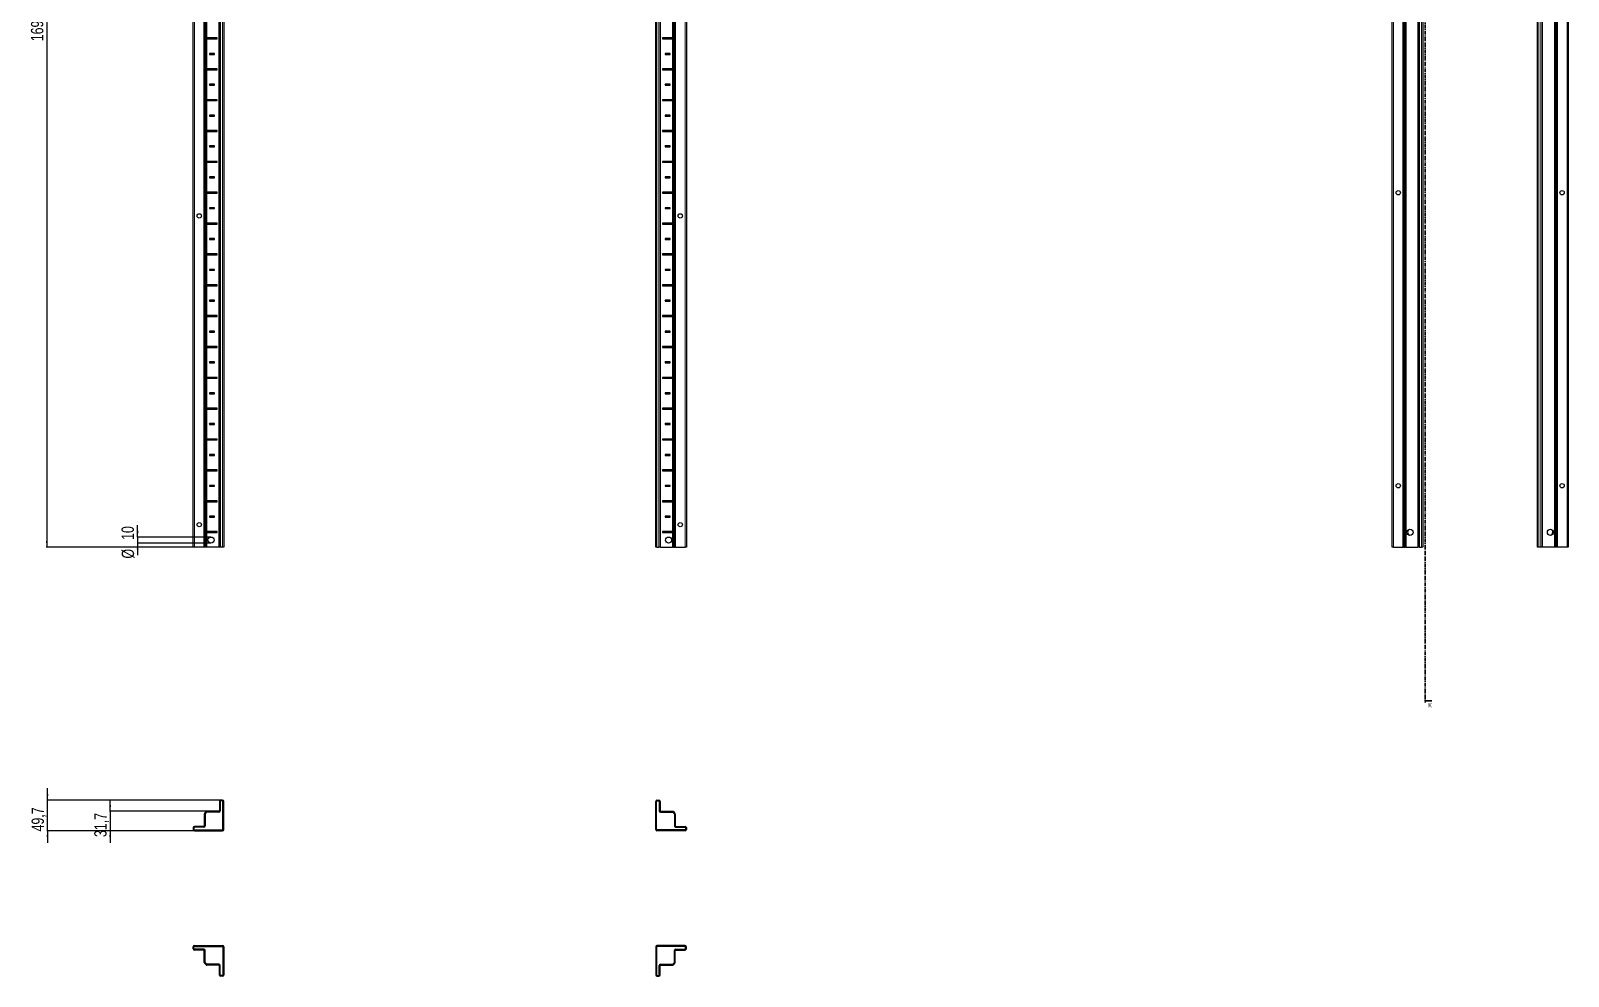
# Model space of a CAD drawing. Header units: millimetres. Extents: x -199 to 4866, y -1547 to 1507.
# Drawn here: x -199 to 2293, y -1547 to -15 of the extents above; entities that cross this region are included whole.
import ezdxf

# ---------------------------------------------------------------- set-up
doc = ezdxf.new("R2010")
doc.units = ezdxf.units.MM
doc.linetypes.add('CENTER', pattern=[10.16, 6.35, -1.27, 1.27, -1.27])
doc.layers.add('FORMAT', color=7, linetype='Continuous')
doc.styles.add('SLDTEXTSTYLE0', font='TXT', dxfattribs={"width": 0.75})
doc.dimstyles.new('SLDDIMSTYLE0', dxfattribs={"dimtxt": 20, "dimasz": 10, "dimexe": 0, "dimexo": 0.0625, "dimgap": 5, "dimtad": 2, "dimdec": 1, "dimrnd": 1e-09, "dimzin": 12, "dimdsep": 46, "dimtxsty": 'SLDTEXTSTYLE0', "dimsah": 1, "dimcen": 0.09, "dimadec": 0, "dimazin": 3, "dimtfac": 1, "dimtofl": 0, "dimtmove": 0, "dimatfit": 3, "dimfxl": 0, "dimfrac": 2, "dimtolj": 1, "dimtzin": 12, "dimarcsym": 0})
doc.dimstyles.new('SLDDIMSTYLE1', dxfattribs={"dimtxt": 20, "dimasz": 10, "dimexe": 0, "dimexo": 0.0625, "dimgap": 5, "dimtad": 2, "dimdec": 1, "dimrnd": 1e-09, "dimzin": 12, "dimdsep": 46, "dimtxsty": 'SLDTEXTSTYLE0', "dimsah": 1, "dimcen": 0.09, "dimadec": 0, "dimazin": 3, "dimtfac": 1, "dimtmove": 0, "dimatfit": 0, "dimfxl": 0, "dimfrac": 2, "dimtolj": 1, "dimtzin": 12, "dimarcsym": 0})

# ---------------------------------------------------------------- blocks, each defined once
blk = doc.blocks.new('_D')
at = {"layer": 'FORMAT'}
for p, q in [((86.4, 847.2), (-174.2, 847.2)), ((-173.2, 847.2), (-173.2, -851.8)), ((86.4, -851.8), (-174.2, -851.8))]:
    blk.add_line(p, q, dxfattribs=at)
for points in [[(-173.2, 847.2), (-174.7, 837.2), (-171.6, 837.2)], [(-173.2, -851.8), (-171.6, -841.8), (-174.7, -841.8)]]:
    blk.add_solid(points, dxfattribs=at)
at = {"layer": 'FORMAT', "insert": (-198.9, -31.8), "char_height": 20, "attachment_point": 1, "rotation": 90, "style": 'SLDTEXTSTYLE0'}
blk.add_mtext('1699', dxfattribs=at)
blk = doc.blocks.new('_D_3')
at = {"layer": 'FORMAT'}
for p, q in [((-26, -835.3), (-26, -816.1)), ((92.8, -835.3), (-27, -835.3)), ((92.8, -845.3), (-27, -845.3)), ((-26, -835.3), (-26, -845.3)), ((-26, -845.3), (-26, -864.5))]:
    blk.add_line(p, q, dxfattribs=at)
for points in [[(-26, -835.3), (-24.5, -825.3), (-27.6, -825.3)], [(-26, -845.3), (-27.6, -855.3), (-24.5, -855.3)]]:
    blk.add_solid(points, dxfattribs=at)
at = {"layer": 'FORMAT', "char_height": 20, "attachment_point": 1, "rotation": 90, "style": 'SLDTEXTSTYLE0'}
for s, insert in [('10', (-52.1, -840)), ('%%c', (-51.8, -870.2))]:
    blk.add_mtext(s, dxfattribs=dict(at, insert=insert))
blk = doc.blocks.new('_D_5')
at = {"layer": 'FORMAT'}
for p, q in [((-172.2, -1261.8), (-172.2, -1242.5)), ((108.5, -1261.8), (-173.2, -1261.8)), ((-172.2, -1311.5), (-172.2, -1261.8)), ((66, -1311.5), (-173.2, -1311.5)), ((-172.2, -1311.5), (-172.2, -1330.7))]:
    blk.add_line(p, q, dxfattribs=at)
for points in [[(-172.2, -1261.8), (-170.6, -1251.8), (-173.7, -1251.8)], [(-172.2, -1311.5), (-173.7, -1321.5), (-170.6, -1321.5)]]:
    blk.add_solid(points, dxfattribs=at)
at = {"layer": 'FORMAT', "insert": (-197.9, -1312.5), "char_height": 20, "attachment_point": 1, "rotation": 90, "style": 'SLDTEXTSTYLE0'}
blk.add_mtext('49,7', dxfattribs=at)
blk = doc.blocks.new('_D_6')
at = {"layer": 'FORMAT'}
for p, q in [((-70.5, -1279.8), (-70.5, -1260.5)), ((86.4, -1279.8), (-71.5, -1279.8)), ((-70.5, -1279.8), (-70.5, -1311.5)), ((66, -1311.5), (-71.5, -1311.5)), ((-70.5, -1311.5), (-70.5, -1330.7))]:
    blk.add_line(p, q, dxfattribs=at)
for points in [[(-70.5, -1279.8), (-69, -1269.8), (-72.1, -1269.8)], [(-70.5, -1311.5), (-72.1, -1321.5), (-69, -1321.5)]]:
    blk.add_solid(points, dxfattribs=at)
at = {"layer": 'FORMAT', "insert": (-96.3, -1321.5), "char_height": 20, "attachment_point": 1, "rotation": 90, "style": 'SLDTEXTSTYLE0'}
blk.add_mtext('31,7', dxfattribs=at)

msp = doc.modelspace()

# ---------------------------------------------------------------- linework, layer by layer
at = {"color": 7, "linetype": 'CENTER', "lineweight": 35}
msp.add_line((2060.78, 1499.09), (2060.78, -1103.67), dxfattribs=at)
at = {"color": 7, "linetype": 'Continuous', "lineweight": 25}
for p, q in [((63.98, -851.79), (63.98, 847.21)), ((81.98, -851.79), (81.98, 847.21)), ((83.77, -851.79), (83.77, 847.21)), ((83.8, -851.79), (83.8, 847.21)), ((106.48, -851.79), (106.48, 847.21)), ((113.68, 847.21), (113.68, -851.79)), ((813.68, -851.79), (813.68, 847.21)), ((820.88, 847.21), (820.88, -851.79)), ((843.55, 847.21), (843.55, -851.79)), ((843.58, 847.21), (843.58, -851.79)), ((845.38, 847.21), (845.38, -851.79)), ((863.38, 847.21), (863.38, -851.79)), ((2007.35, -851.79), (2007.35, 847.21)), ((2027.14, 847.21), (2027.14, -851.79)), ((2027.18, 847.21), (2027.18, -851.79)), ((2049.85, -851.79), (2049.85, 847.21)), ((2057.05, 847.21), (2057.05, -851.79)), ((2243.05, -851.79), (2243.05, 847.21)), ((2250.25, 847.21), (2250.25, -851.79)), ((2272.92, -851.79), (2272.92, 847.21)), ((2272.96, -851.79), (2272.96, 847.21)), ((2292.75, 847.21), (2292.75, -851.79)), ((2025.35, -26.54), (2025.35, 21.96)), ((2274.75, 21.96), (2274.75, -26.54)), ((85.93, -26.65), (85.93, -27.94)), ((86.58, -27.29), (85.93, -26.65)), ((86.58, -27.29), (85.93, -27.94)), ((102.83, -26.54), (86.42, -26.54)), ((86.42, -28.04), (102.83, -28.04)), ((102.08, -27.29), (86.58, -27.29)), ((102.08, -27.29), (102.83, -26.54)), ((102.08, -27.29), (102.83, -28.04)), ((102.83, -28.04), (102.83, -26.54)), ((840.93, -26.54), (824.53, -26.54)), ((824.53, -26.54), (824.53, -28.04)), ((825.28, -27.29), (824.53, -26.54)), ((825.28, -27.29), (824.53, -28.04)), ((824.53, -28.04), (840.93, -28.04)), ((825.28, -27.29), (840.78, -27.29)), ((840.78, -27.29), (841.42, -26.65)), ((840.78, -27.29), (841.42, -27.94)), ((841.42, -27.94), (841.42, -26.65)), ((2025.41, -26.65), (2025.35, -26.54)), ((2025.35, -26.54), (2025.35, -28.04)), ((2025.35, -28.04), (2025.41, -27.94)), ((2025.35, -76.54), (2025.35, -28.04)), ((2025.41, -27.94), (2025.41, -26.65)), ((2274.75, -26.54), (2274.69, -26.65)), ((2274.69, -26.65), (2274.69, -27.94)), ((2274.69, -27.94), (2274.75, -28.04)), ((2274.75, -28.04), (2274.75, -26.54)), ((2274.75, -28.04), (2274.75, -76.54)), ((98.33, -51.54), (90.33, -51.54)), ((90.33, -51.54), (90.33, -53.04)), ((91.08, -52.29), (90.33, -51.54)), ((91.08, -52.29), (90.33, -53.04)), ((90.33, -53.04), (98.33, -53.04)), ((97.58, -52.29), (91.08, -52.29)), ((97.58, -52.29), (98.33, -51.54)), ((97.58, -52.29), (98.33, -53.04)), ((98.33, -53.04), (98.33, -51.54)), ((837.03, -51.54), (829.03, -51.54)), ((829.03, -51.54), (829.03, -53.04)), ((829.78, -52.29), (829.03, -51.54)), ((829.78, -52.29), (829.03, -53.04)), ((829.03, -53.04), (837.03, -53.04)), ((829.78, -52.29), (836.28, -52.29)), ((836.28, -52.29), (837.03, -51.54)), ((836.28, -52.29), (837.03, -53.04)), ((837.03, -53.04), (837.03, -51.54)), ((85.93, -76.65), (85.93, -77.94)), ((86.58, -77.29), (85.93, -76.65)), ((86.58, -77.29), (85.93, -77.94)), ((102.83, -76.54), (86.42, -76.54)), ((86.42, -78.04), (102.83, -78.04)), ((102.08, -77.29), (86.58, -77.29)), ((102.08, -77.29), (102.83, -76.54)), ((102.08, -77.29), (102.83, -78.04)), ((102.83, -78.04), (102.83, -76.54)), ((840.93, -76.54), (824.53, -76.54)), ((824.53, -76.54), (824.53, -78.04)), ((825.28, -77.29), (824.53, -76.54)), ((825.28, -77.29), (824.53, -78.04)), ((824.53, -78.04), (840.93, -78.04)), ((825.28, -77.29), (840.78, -77.29)), ((840.78, -77.29), (841.42, -76.65)), ((840.78, -77.29), (841.42, -77.94)), ((841.42, -77.94), (841.42, -76.65)), ((2025.41, -76.65), (2025.35, -76.54)), ((2025.35, -76.54), (2025.35, -78.04)), ((2025.35, -78.04), (2025.41, -77.94)), ((2025.35, -126.54), (2025.35, -78.04)), ((2025.41, -77.94), (2025.41, -76.65)), ((2274.75, -76.54), (2274.69, -76.65)), ((2274.69, -76.65), (2274.69, -77.94)), ((2274.69, -77.94), (2274.75, -78.04)), ((2274.75, -78.04), (2274.75, -76.54)), ((2274.75, -78.04), (2274.75, -126.54)), ((98.33, -101.54), (90.33, -101.54)), ((90.33, -101.54), (90.33, -103.04)), ((91.08, -102.29), (90.33, -101.54)), ((91.08, -102.29), (90.33, -103.04)), ((90.33, -103.04), (98.33, -103.04)), ((97.58, -102.29), (91.08, -102.29)), ((97.58, -102.29), (98.33, -101.54)), ((97.58, -102.29), (98.33, -103.04)), ((98.33, -103.04), (98.33, -101.54)), ((837.03, -101.54), (829.03, -101.54)), ((829.03, -101.54), (829.03, -103.04)), ((829.78, -102.29), (829.03, -101.54)), ((829.78, -102.29), (829.03, -103.04)), ((829.03, -103.04), (837.03, -103.04)), ((829.78, -102.29), (836.28, -102.29)), ((836.28, -102.29), (837.03, -101.54)), ((836.28, -102.29), (837.03, -103.04)), ((837.03, -103.04), (837.03, -101.54)), ((85.93, -126.65), (85.93, -127.94)), ((86.58, -127.29), (85.93, -126.65)), ((86.58, -127.29), (85.93, -127.94)), ((102.83, -126.54), (86.42, -126.54)), ((86.42, -128.04), (102.83, -128.04)), ((102.08, -127.29), (86.58, -127.29)), ((102.08, -127.29), (102.83, -126.54)), ((102.08, -127.29), (102.83, -128.04)), ((102.83, -128.04), (102.83, -126.54)), ((840.93, -126.54), (824.53, -126.54)), ((824.53, -126.54), (824.53, -128.04)), ((825.28, -127.29), (824.53, -126.54)), ((825.28, -127.29), (824.53, -128.04)), ((824.53, -128.04), (840.93, -128.04)), ((825.28, -127.29), (840.78, -127.29)), ((840.78, -127.29), (841.42, -126.65)), ((840.78, -127.29), (841.42, -127.94)), ((841.42, -127.94), (841.42, -126.65)), ((2025.41, -126.65), (2025.35, -126.54)), ((2025.35, -126.54), (2025.35, -128.04)), ((2025.35, -128.04), (2025.41, -127.94)), ((2025.35, -176.54), (2025.35, -128.04)), ((2025.41, -127.94), (2025.41, -126.65)), ((2274.75, -126.54), (2274.69, -126.65)), ((2274.69, -126.65), (2274.69, -127.94)), ((2274.69, -127.94), (2274.75, -128.04)), ((2274.75, -128.04), (2274.75, -126.54)), ((2274.75, -128.04), (2274.75, -176.54)), ((98.33, -151.54), (90.33, -151.54)), ((90.33, -151.54), (90.33, -153.04)), ((91.08, -152.29), (90.33, -151.54)), ((91.08, -152.29), (90.33, -153.04)), ((90.33, -153.04), (98.33, -153.04)), ((97.58, -152.29), (91.08, -152.29)), ((97.58, -152.29), (98.33, -151.54)), ((97.58, -152.29), (98.33, -153.04)), ((98.33, -153.04), (98.33, -151.54)), ((837.03, -151.54), (829.03, -151.54)), ((829.03, -151.54), (829.03, -153.04)), ((829.78, -152.29), (829.03, -151.54)), ((829.78, -152.29), (829.03, -153.04)), ((829.03, -153.04), (837.03, -153.04)), ((829.78, -152.29), (836.28, -152.29)), ((836.28, -152.29), (837.03, -151.54)), ((836.28, -152.29), (837.03, -153.04)), ((837.03, -153.04), (837.03, -151.54)), ((85.93, -176.65), (85.93, -177.94)), ((86.58, -177.29), (85.93, -176.65)), ((86.58, -177.29), (85.93, -177.94)), ((102.83, -176.54), (86.42, -176.54)), ((86.42, -178.04), (102.83, -178.04)), ((102.08, -177.29), (86.58, -177.29)), ((102.08, -177.29), (102.83, -176.54)), ((102.08, -177.29), (102.83, -178.04)), ((102.83, -178.04), (102.83, -176.54)), ((840.93, -176.54), (824.53, -176.54)), ((824.53, -176.54), (824.53, -178.04)), ((825.28, -177.29), (824.53, -176.54)), ((825.28, -177.29), (824.53, -178.04)), ((824.53, -178.04), (840.93, -178.04)), ((825.28, -177.29), (840.78, -177.29)), ((840.78, -177.29), (841.42, -176.65)), ((840.78, -177.29), (841.42, -177.94)), ((841.42, -177.94), (841.42, -176.65)), ((2025.41, -176.65), (2025.35, -176.54)), ((2025.35, -176.54), (2025.35, -178.04)), ((2025.35, -178.04), (2025.41, -177.94)), ((2025.35, -226.54), (2025.35, -178.04)), ((2025.41, -177.94), (2025.41, -176.65)), ((2274.75, -176.54), (2274.69, -176.65)), ((2274.69, -176.65), (2274.69, -177.94)), ((2274.69, -177.94), (2274.75, -178.04)), ((2274.75, -178.04), (2274.75, -176.54)), ((2274.75, -178.04), (2274.75, -226.54)), ((98.33, -201.54), (90.33, -201.54)), ((90.33, -201.54), (90.33, -203.04)), ((91.08, -202.29), (90.33, -201.54)), ((91.08, -202.29), (90.33, -203.04)), ((90.33, -203.04), (98.33, -203.04)), ((97.58, -202.29), (91.08, -202.29)), ((97.58, -202.29), (98.33, -201.54)), ((97.58, -202.29), (98.33, -203.04)), ((98.33, -203.04), (98.33, -201.54)), ((837.03, -201.54), (829.03, -201.54)), ((829.03, -201.54), (829.03, -203.04)), ((829.78, -202.29), (829.03, -201.54)), ((829.78, -202.29), (829.03, -203.04)), ((829.03, -203.04), (837.03, -203.04)), ((829.78, -202.29), (836.28, -202.29)), ((836.28, -202.29), (837.03, -201.54)), ((836.28, -202.29), (837.03, -203.04)), ((837.03, -203.04), (837.03, -201.54)), ((85.93, -226.65), (85.93, -227.94)), ((86.58, -227.29), (85.93, -226.65)), ((86.58, -227.29), (85.93, -227.94)), ((102.83, -226.54), (86.42, -226.54)), ((86.42, -228.04), (102.83, -228.04)), ((102.08, -227.29), (86.58, -227.29)), ((102.08, -227.29), (102.83, -226.54)), ((102.08, -227.29), (102.83, -228.04)), ((102.83, -228.04), (102.83, -226.54)), ((840.93, -226.54), (824.53, -226.54)), ((824.53, -226.54), (824.53, -228.04)), ((825.28, -227.29), (824.53, -226.54)), ((825.28, -227.29), (824.53, -228.04)), ((824.53, -228.04), (840.93, -228.04)), ((825.28, -227.29), (840.78, -227.29)), ((840.78, -227.29), (841.42, -226.65)), ((840.78, -227.29), (841.42, -227.94)), ((841.42, -227.94), (841.42, -226.65)), ((2025.41, -226.65), (2025.35, -226.54)), ((2025.35, -226.54), (2025.35, -228.04)), ((2025.35, -228.04), (2025.41, -227.94)), ((2025.35, -276.54), (2025.35, -228.04)), ((2025.41, -227.94), (2025.41, -226.65)), ((2274.75, -226.54), (2274.69, -226.65)), ((2274.69, -226.65), (2274.69, -227.94)), ((2274.69, -227.94), (2274.75, -228.04)), ((2274.75, -228.04), (2274.75, -226.54)), ((2274.75, -228.04), (2274.75, -276.54)), ((98.33, -251.54), (90.33, -251.54)), ((90.33, -251.54), (90.33, -253.04)), ((91.08, -252.29), (90.33, -251.54)), ((91.08, -252.29), (90.33, -253.04)), ((90.33, -253.04), (98.33, -253.04)), ((97.58, -252.29), (91.08, -252.29)), ((97.58, -252.29), (98.33, -251.54)), ((97.58, -252.29), (98.33, -253.04)), ((98.33, -253.04), (98.33, -251.54)), ((837.03, -251.54), (829.03, -251.54)), ((829.03, -251.54), (829.03, -253.04)), ((829.78, -252.29), (829.03, -251.54)), ((829.78, -252.29), (829.03, -253.04)), ((829.03, -253.04), (837.03, -253.04)), ((829.78, -252.29), (836.28, -252.29)), ((836.28, -252.29), (837.03, -251.54)), ((836.28, -252.29), (837.03, -253.04)), ((837.03, -253.04), (837.03, -251.54)), ((85.93, -276.65), (85.93, -277.94)), ((86.58, -277.29), (85.93, -276.65)), ((86.58, -277.29), (85.93, -277.94)), ((102.83, -276.54), (86.42, -276.54)), ((86.42, -278.04), (102.83, -278.04)), ((102.08, -277.29), (86.58, -277.29)), ((102.08, -277.29), (102.83, -276.54)), ((102.08, -277.29), (102.83, -278.04)), ((102.83, -278.04), (102.83, -276.54)), ((840.93, -276.54), (824.53, -276.54)), ((824.53, -276.54), (824.53, -278.04)), ((825.28, -277.29), (824.53, -276.54)), ((825.28, -277.29), (824.53, -278.04)), ((824.53, -278.04), (840.93, -278.04)), ((825.28, -277.29), (840.78, -277.29)), ((840.78, -277.29), (841.42, -276.65)), ((840.78, -277.29), (841.42, -277.94)), ((841.42, -277.94), (841.42, -276.65)), ((2025.41, -276.65), (2025.35, -276.54)), ((2025.35, -276.54), (2025.35, -278.04)), ((2025.35, -278.04), (2025.41, -277.94)), ((2025.35, -326.54), (2025.35, -278.04)), ((2025.41, -277.94), (2025.41, -276.65)), ((2274.75, -276.54), (2274.69, -276.65)), ((2274.69, -276.65), (2274.69, -277.94)), ((2274.69, -277.94), (2274.75, -278.04)), ((2274.75, -278.04), (2274.75, -276.54)), ((2274.75, -278.04), (2274.75, -326.54)), ((98.33, -301.54), (90.33, -301.54)), ((90.33, -301.54), (90.33, -303.04)), ((91.08, -302.29), (90.33, -301.54)), ((91.08, -302.29), (90.33, -303.04)), ((90.33, -303.04), (98.33, -303.04)), ((97.58, -302.29), (91.08, -302.29)), ((97.58, -302.29), (98.33, -301.54)), ((97.58, -302.29), (98.33, -303.04)), ((98.33, -303.04), (98.33, -301.54)), ((837.03, -301.54), (829.03, -301.54)), ((829.03, -301.54), (829.03, -303.04)), ((829.78, -302.29), (829.03, -301.54)), ((829.78, -302.29), (829.03, -303.04)), ((829.03, -303.04), (837.03, -303.04)), ((829.78, -302.29), (836.28, -302.29)), ((836.28, -302.29), (837.03, -301.54)), ((836.28, -302.29), (837.03, -303.04)), ((837.03, -303.04), (837.03, -301.54)), ((85.93, -326.65), (85.93, -327.94)), ((86.58, -327.29), (85.93, -326.65)), ((86.58, -327.29), (85.93, -327.94)), ((102.83, -326.54), (86.42, -326.54)), ((86.42, -328.04), (102.83, -328.04)), ((102.08, -327.29), (86.58, -327.29)), ((102.08, -327.29), (102.83, -326.54)), ((102.08, -327.29), (102.83, -328.04)), ((102.83, -328.04), (102.83, -326.54)), ((840.93, -326.54), (824.53, -326.54)), ((824.53, -326.54), (824.53, -328.04)), ((825.28, -327.29), (824.53, -326.54)), ((825.28, -327.29), (824.53, -328.04)), ((824.53, -328.04), (840.93, -328.04)), ((825.28, -327.29), (840.78, -327.29)), ((840.78, -327.29), (841.42, -326.65)), ((840.78, -327.29), (841.42, -327.94)), ((841.42, -327.94), (841.42, -326.65)), ((2025.41, -326.65), (2025.35, -326.54)), ((2025.35, -326.54), (2025.35, -328.04)), ((2025.35, -328.04), (2025.41, -327.94)), ((2025.35, -376.54), (2025.35, -328.04)), ((2025.41, -327.94), (2025.41, -326.65)), ((2274.75, -326.54), (2274.69, -326.65)), ((2274.69, -326.65), (2274.69, -327.94)), ((2274.69, -327.94), (2274.75, -328.04)), ((2274.75, -328.04), (2274.75, -326.54)), ((2274.75, -328.04), (2274.75, -376.54)), ((98.33, -351.54), (90.33, -351.54)), ((90.33, -351.54), (90.33, -353.04)), ((91.08, -352.29), (90.33, -351.54)), ((91.08, -352.29), (90.33, -353.04)), ((90.33, -353.04), (98.33, -353.04)), ((97.58, -352.29), (91.08, -352.29)), ((97.58, -352.29), (98.33, -351.54)), ((97.58, -352.29), (98.33, -353.04)), ((98.33, -353.04), (98.33, -351.54)), ((837.03, -351.54), (829.03, -351.54)), ((829.03, -351.54), (829.03, -353.04)), ((829.78, -352.29), (829.03, -351.54)), ((829.78, -352.29), (829.03, -353.04)), ((829.03, -353.04), (837.03, -353.04)), ((829.78, -352.29), (836.28, -352.29)), ((836.28, -352.29), (837.03, -351.54)), ((836.28, -352.29), (837.03, -353.04)), ((837.03, -353.04), (837.03, -351.54)), ((85.93, -376.65), (85.93, -377.94)), ((86.58, -377.29), (85.93, -376.65)), ((86.58, -377.29), (85.93, -377.94)), ((102.83, -376.54), (86.42, -376.54)), ((86.42, -378.04), (102.83, -378.04)), ((102.08, -377.29), (86.58, -377.29)), ((102.08, -377.29), (102.83, -376.54)), ((102.08, -377.29), (102.83, -378.04)), ((102.83, -378.04), (102.83, -376.54)), ((840.93, -376.54), (824.53, -376.54)), ((824.53, -376.54), (824.53, -378.04)), ((825.28, -377.29), (824.53, -376.54)), ((825.28, -377.29), (824.53, -378.04)), ((824.53, -378.04), (840.93, -378.04)), ((825.28, -377.29), (840.78, -377.29)), ((840.78, -377.29), (841.42, -376.65)), ((840.78, -377.29), (841.42, -377.94)), ((841.42, -377.94), (841.42, -376.65)), ((2025.41, -376.65), (2025.35, -376.54)), ((2025.35, -376.54), (2025.35, -378.04)), ((2025.35, -378.04), (2025.41, -377.94)), ((2025.35, -426.54), (2025.35, -378.04)), ((2025.41, -377.94), (2025.41, -376.65)), ((2274.75, -376.54), (2274.69, -376.65)), ((2274.69, -376.65), (2274.69, -377.94)), ((2274.69, -377.94), (2274.75, -378.04)), ((2274.75, -378.04), (2274.75, -376.54)), ((2274.75, -378.04), (2274.75, -426.54)), ((98.33, -401.54), (90.33, -401.54)), ((90.33, -401.54), (90.33, -403.04)), ((91.08, -402.29), (90.33, -401.54)), ((91.08, -402.29), (90.33, -403.04)), ((90.33, -403.04), (98.33, -403.04)), ((97.58, -402.29), (91.08, -402.29)), ((97.58, -402.29), (98.33, -401.54)), ((97.58, -402.29), (98.33, -403.04)), ((98.33, -403.04), (98.33, -401.54)), ((837.03, -401.54), (829.03, -401.54)), ((829.03, -401.54), (829.03, -403.04)), ((829.78, -402.29), (829.03, -401.54)), ((829.78, -402.29), (829.03, -403.04)), ((829.03, -403.04), (837.03, -403.04)), ((829.78, -402.29), (836.28, -402.29)), ((836.28, -402.29), (837.03, -401.54)), ((836.28, -402.29), (837.03, -403.04)), ((837.03, -403.04), (837.03, -401.54)), ((85.93, -426.65), (85.93, -427.94)), ((86.58, -427.29), (85.93, -426.65)), ((86.58, -427.29), (85.93, -427.94)), ((102.83, -426.54), (86.42, -426.54)), ((86.42, -428.04), (102.83, -428.04)), ((102.08, -427.29), (86.58, -427.29)), ((102.08, -427.29), (102.83, -426.54)), ((102.08, -427.29), (102.83, -428.04)), ((102.83, -428.04), (102.83, -426.54)), ((840.93, -426.54), (824.53, -426.54)), ((824.53, -426.54), (824.53, -428.04)), ((825.28, -427.29), (824.53, -426.54)), ((825.28, -427.29), (824.53, -428.04)), ((824.53, -428.04), (840.93, -428.04)), ((825.28, -427.29), (840.78, -427.29)), ((840.78, -427.29), (841.42, -426.65)), ((840.78, -427.29), (841.42, -427.94)), ((841.42, -427.94), (841.42, -426.65)), ((2025.41, -426.65), (2025.35, -426.54)), ((2025.35, -426.54), (2025.35, -428.04)), ((2025.35, -428.04), (2025.41, -427.94)), ((2025.35, -476.54), (2025.35, -428.04)), ((2025.41, -427.94), (2025.41, -426.65)), ((2274.75, -426.54), (2274.69, -426.65)), ((2274.69, -426.65), (2274.69, -427.94)), ((2274.69, -427.94), (2274.75, -428.04)), ((2274.75, -428.04), (2274.75, -426.54)), ((2274.75, -428.04), (2274.75, -476.54)), ((98.33, -451.54), (90.33, -451.54)), ((90.33, -451.54), (90.33, -453.04)), ((91.08, -452.29), (90.33, -451.54)), ((91.08, -452.29), (90.33, -453.04)), ((90.33, -453.04), (98.33, -453.04)), ((97.58, -452.29), (91.08, -452.29)), ((97.58, -452.29), (98.33, -451.54)), ((97.58, -452.29), (98.33, -453.04)), ((98.33, -453.04), (98.33, -451.54)), ((837.03, -451.54), (829.03, -451.54)), ((829.03, -451.54), (829.03, -453.04)), ((829.78, -452.29), (829.03, -451.54)), ((829.78, -452.29), (829.03, -453.04)), ((829.03, -453.04), (837.03, -453.04)), ((829.78, -452.29), (836.28, -452.29)), ((836.28, -452.29), (837.03, -451.54)), ((836.28, -452.29), (837.03, -453.04)), ((837.03, -453.04), (837.03, -451.54)), ((85.93, -476.65), (85.93, -477.94)), ((86.58, -477.29), (85.93, -476.65)), ((86.58, -477.29), (85.93, -477.94)), ((102.83, -476.54), (86.42, -476.54)), ((86.42, -478.04), (102.83, -478.04)), ((102.08, -477.29), (86.58, -477.29)), ((102.08, -477.29), (102.83, -476.54)), ((102.08, -477.29), (102.83, -478.04)), ((102.83, -478.04), (102.83, -476.54)), ((840.93, -476.54), (824.53, -476.54)), ((824.53, -476.54), (824.53, -478.04)), ((825.28, -477.29), (824.53, -476.54)), ((825.28, -477.29), (824.53, -478.04)), ((824.53, -478.04), (840.93, -478.04)), ((825.28, -477.29), (840.78, -477.29)), ((840.78, -477.29), (841.42, -476.65)), ((840.78, -477.29), (841.42, -477.94)), ((841.42, -477.94), (841.42, -476.65)), ((2025.41, -476.65), (2025.35, -476.54)), ((2025.35, -476.54), (2025.35, -478.04)), ((2025.35, -478.04), (2025.41, -477.94)), ((2025.35, -526.54), (2025.35, -478.04)), ((2025.41, -477.94), (2025.41, -476.65)), ((2274.75, -476.54), (2274.69, -476.65)), ((2274.69, -476.65), (2274.69, -477.94)), ((2274.69, -477.94), (2274.75, -478.04)), ((2274.75, -478.04), (2274.75, -476.54)), ((2274.75, -478.04), (2274.75, -526.54)), ((98.33, -501.54), (90.33, -501.54)), ((90.33, -501.54), (90.33, -503.04)), ((91.08, -502.29), (90.33, -501.54)), ((91.08, -502.29), (90.33, -503.04)), ((90.33, -503.04), (98.33, -503.04)), ((97.58, -502.29), (91.08, -502.29)), ((97.58, -502.29), (98.33, -501.54)), ((97.58, -502.29), (98.33, -503.04)), ((98.33, -503.04), (98.33, -501.54)), ((837.03, -501.54), (829.03, -501.54)), ((829.03, -501.54), (829.03, -503.04)), ((829.78, -502.29), (829.03, -501.54)), ((829.78, -502.29), (829.03, -503.04)), ((829.03, -503.04), (837.03, -503.04)), ((829.78, -502.29), (836.28, -502.29)), ((836.28, -502.29), (837.03, -501.54)), ((836.28, -502.29), (837.03, -503.04)), ((837.03, -503.04), (837.03, -501.54)), ((85.93, -526.65), (85.93, -527.94)), ((86.58, -527.29), (85.93, -526.65)), ((86.58, -527.29), (85.93, -527.94)), ((102.83, -526.54), (86.42, -526.54)), ((86.42, -528.04), (102.83, -528.04)), ((102.08, -527.29), (86.58, -527.29)), ((102.08, -527.29), (102.83, -526.54)), ((102.08, -527.29), (102.83, -528.04)), ((102.83, -528.04), (102.83, -526.54)), ((840.93, -526.54), (824.53, -526.54)), ((824.53, -526.54), (824.53, -528.04)), ((825.28, -527.29), (824.53, -526.54)), ((825.28, -527.29), (824.53, -528.04)), ((824.53, -528.04), (840.93, -528.04)), ((825.28, -527.29), (840.78, -527.29)), ((840.78, -527.29), (841.42, -526.65)), ((840.78, -527.29), (841.42, -527.94)), ((841.42, -527.94), (841.42, -526.65)), ((2025.41, -526.65), (2025.35, -526.54)), ((2025.35, -526.54), (2025.35, -528.04)), ((2025.35, -528.04), (2025.41, -527.94)), ((2025.35, -576.54), (2025.35, -528.04)), ((2025.41, -527.94), (2025.41, -526.65)), ((2274.75, -526.54), (2274.69, -526.65)), ((2274.69, -526.65), (2274.69, -527.94)), ((2274.69, -527.94), (2274.75, -528.04)), ((2274.75, -528.04), (2274.75, -526.54)), ((2274.75, -528.04), (2274.75, -576.54)), ((98.33, -551.54), (90.33, -551.54)), ((90.33, -551.54), (90.33, -553.04)), ((91.08, -552.29), (90.33, -551.54)), ((91.08, -552.29), (90.33, -553.04)), ((90.33, -553.04), (98.33, -553.04)), ((97.58, -552.29), (91.08, -552.29)), ((97.58, -552.29), (98.33, -551.54)), ((97.58, -552.29), (98.33, -553.04)), ((98.33, -553.04), (98.33, -551.54)), ((837.03, -551.54), (829.03, -551.54)), ((829.03, -551.54), (829.03, -553.04)), ((829.78, -552.29), (829.03, -551.54)), ((829.78, -552.29), (829.03, -553.04)), ((829.03, -553.04), (837.03, -553.04)), ((829.78, -552.29), (836.28, -552.29)), ((836.28, -552.29), (837.03, -551.54)), ((836.28, -552.29), (837.03, -553.04)), ((837.03, -553.04), (837.03, -551.54)), ((85.93, -576.65), (85.93, -577.94)), ((86.58, -577.29), (85.93, -576.65)), ((86.58, -577.29), (85.93, -577.94)), ((102.83, -576.54), (86.42, -576.54)), ((86.42, -578.04), (102.83, -578.04)), ((102.08, -577.29), (86.58, -577.29)), ((102.08, -577.29), (102.83, -576.54)), ((102.08, -577.29), (102.83, -578.04)), ((102.83, -578.04), (102.83, -576.54)), ((840.93, -576.54), (824.53, -576.54)), ((824.53, -576.54), (824.53, -578.04)), ((825.28, -577.29), (824.53, -576.54)), ((825.28, -577.29), (824.53, -578.04)), ((824.53, -578.04), (840.93, -578.04)), ((825.28, -577.29), (840.78, -577.29)), ((840.78, -577.29), (841.42, -576.65)), ((840.78, -577.29), (841.42, -577.94)), ((841.42, -577.94), (841.42, -576.65)), ((2025.41, -576.65), (2025.35, -576.54)), ((2025.35, -576.54), (2025.35, -578.04)), ((2025.35, -578.04), (2025.41, -577.94)), ((2025.35, -626.54), (2025.35, -578.04)), ((2025.41, -577.94), (2025.41, -576.65)), ((2274.75, -576.54), (2274.69, -576.65)), ((2274.69, -576.65), (2274.69, -577.94)), ((2274.69, -577.94), (2274.75, -578.04)), ((2274.75, -578.04), (2274.75, -576.54)), ((2274.75, -578.04), (2274.75, -626.54)), ((98.33, -601.54), (90.33, -601.54)), ((90.33, -601.54), (90.33, -603.04)), ((91.08, -602.29), (90.33, -601.54)), ((91.08, -602.29), (90.33, -603.04)), ((90.33, -603.04), (98.33, -603.04)), ((97.58, -602.29), (91.08, -602.29)), ((97.58, -602.29), (98.33, -601.54)), ((97.58, -602.29), (98.33, -603.04)), ((98.33, -603.04), (98.33, -601.54)), ((837.03, -601.54), (829.03, -601.54)), ((829.03, -601.54), (829.03, -603.04)), ((829.78, -602.29), (829.03, -601.54)), ((829.78, -602.29), (829.03, -603.04)), ((829.03, -603.04), (837.03, -603.04)), ((829.78, -602.29), (836.28, -602.29)), ((836.28, -602.29), (837.03, -601.54)), ((836.28, -602.29), (837.03, -603.04)), ((837.03, -603.04), (837.03, -601.54)), ((85.93, -626.65), (85.93, -627.94)), ((86.58, -627.29), (85.93, -626.65)), ((86.58, -627.29), (85.93, -627.94)), ((102.83, -626.54), (86.42, -626.54)), ((86.42, -628.04), (102.83, -628.04)), ((102.08, -627.29), (86.58, -627.29)), ((102.08, -627.29), (102.83, -626.54)), ((102.08, -627.29), (102.83, -628.04)), ((102.83, -628.04), (102.83, -626.54)), ((840.93, -626.54), (824.53, -626.54)), ((824.53, -626.54), (824.53, -628.04)), ((825.28, -627.29), (824.53, -626.54)), ((825.28, -627.29), (824.53, -628.04)), ((824.53, -628.04), (840.93, -628.04)), ((825.28, -627.29), (840.78, -627.29)), ((840.78, -627.29), (841.42, -626.65)), ((840.78, -627.29), (841.42, -627.94)), ((841.42, -627.94), (841.42, -626.65)), ((2025.41, -626.65), (2025.35, -626.54)), ((2025.35, -626.54), (2025.35, -628.04)), ((2025.35, -628.04), (2025.41, -627.94)), ((2025.35, -676.54), (2025.35, -628.04)), ((2025.41, -627.94), (2025.41, -626.65)), ((2274.75, -626.54), (2274.69, -626.65)), ((2274.69, -626.65), (2274.69, -627.94)), ((2274.69, -627.94), (2274.75, -628.04)), ((2274.75, -628.04), (2274.75, -626.54)), ((2274.75, -628.04), (2274.75, -676.54)), ((98.33, -651.54), (90.33, -651.54)), ((90.33, -651.54), (90.33, -653.04)), ((91.08, -652.29), (90.33, -651.54)), ((91.08, -652.29), (90.33, -653.04)), ((90.33, -653.04), (98.33, -653.04)), ((97.58, -652.29), (91.08, -652.29)), ((97.58, -652.29), (98.33, -651.54)), ((97.58, -652.29), (98.33, -653.04)), ((98.33, -653.04), (98.33, -651.54)), ((837.03, -651.54), (829.03, -651.54)), ((829.03, -651.54), (829.03, -653.04)), ((829.78, -652.29), (829.03, -651.54)), ((829.78, -652.29), (829.03, -653.04)), ((829.03, -653.04), (837.03, -653.04)), ((829.78, -652.29), (836.28, -652.29)), ((836.28, -652.29), (837.03, -651.54)), ((836.28, -652.29), (837.03, -653.04)), ((837.03, -653.04), (837.03, -651.54)), ((85.93, -676.65), (85.93, -677.94)), ((86.58, -677.29), (85.93, -676.65)), ((86.58, -677.29), (85.93, -677.94)), ((102.83, -676.54), (86.42, -676.54)), ((86.42, -678.04), (102.83, -678.04)), ((102.08, -677.29), (86.58, -677.29)), ((102.08, -677.29), (102.83, -676.54)), ((102.08, -677.29), (102.83, -678.04)), ((102.83, -678.04), (102.83, -676.54)), ((840.93, -676.54), (824.53, -676.54)), ((824.53, -676.54), (824.53, -678.04)), ((825.28, -677.29), (824.53, -676.54)), ((825.28, -677.29), (824.53, -678.04)), ((824.53, -678.04), (840.93, -678.04)), ((825.28, -677.29), (840.78, -677.29)), ((840.78, -677.29), (841.42, -676.65)), ((840.78, -677.29), (841.42, -677.94)), ((841.42, -677.94), (841.42, -676.65)), ((2025.41, -676.65), (2025.35, -676.54)), ((2025.35, -676.54), (2025.35, -678.04)), ((2025.35, -678.04), (2025.41, -677.94)), ((2025.35, -726.54), (2025.35, -678.04)), ((2025.41, -677.94), (2025.41, -676.65)), ((2274.75, -676.54), (2274.69, -676.65)), ((2274.69, -676.65), (2274.69, -677.94)), ((2274.69, -677.94), (2274.75, -678.04)), ((2274.75, -678.04), (2274.75, -676.54)), ((2274.75, -678.04), (2274.75, -726.54)), ((98.33, -701.54), (90.33, -701.54)), ((90.33, -701.54), (90.33, -703.04)), ((91.08, -702.29), (90.33, -701.54)), ((91.08, -702.29), (90.33, -703.04)), ((90.33, -703.04), (98.33, -703.04)), ((97.58, -702.29), (91.08, -702.29)), ((97.58, -702.29), (98.33, -701.54)), ((97.58, -702.29), (98.33, -703.04)), ((98.33, -703.04), (98.33, -701.54)), ((837.03, -701.54), (829.03, -701.54)), ((829.03, -701.54), (829.03, -703.04)), ((829.78, -702.29), (829.03, -701.54)), ((829.78, -702.29), (829.03, -703.04)), ((829.03, -703.04), (837.03, -703.04)), ((829.78, -702.29), (836.28, -702.29)), ((836.28, -702.29), (837.03, -701.54)), ((836.28, -702.29), (837.03, -703.04)), ((837.03, -703.04), (837.03, -701.54)), ((86.58, -727.29), (85.93, -726.65)), ((85.93, -726.65), (85.93, -727.94)), ((86.58, -727.29), (85.93, -727.94)), ((102.83, -726.54), (86.42, -726.54)), ((86.42, -728.04), (102.83, -728.04)), ((102.08, -727.29), (86.58, -727.29)), ((102.08, -727.29), (102.83, -726.54)), ((102.08, -727.29), (102.83, -728.04)), ((102.83, -728.04), (102.83, -726.54)), ((840.93, -726.54), (824.53, -726.54)), ((824.53, -726.54), (824.53, -728.04)), ((825.28, -727.29), (824.53, -726.54)), ((825.28, -727.29), (824.53, -728.04)), ((824.53, -728.04), (840.93, -728.04)), ((825.28, -727.29), (840.78, -727.29)), ((840.78, -727.29), (841.42, -726.65)), ((840.78, -727.29), (841.42, -727.94)), ((841.42, -727.94), (841.42, -726.65)), ((2025.41, -726.65), (2025.35, -726.54)), ((2025.35, -726.54), (2025.35, -728.04)), ((2025.35, -728.04), (2025.41, -727.94)), ((2025.35, -776.54), (2025.35, -728.04)), ((2025.41, -727.94), (2025.41, -726.65)), ((2274.75, -726.54), (2274.69, -726.65)), ((2274.69, -726.65), (2274.69, -727.94)), ((2274.69, -727.94), (2274.75, -728.04)), ((2274.75, -728.04), (2274.75, -726.54)), ((2274.75, -728.04), (2274.75, -776.54)), ((98.33, -751.54), (90.33, -751.54)), ((90.33, -751.54), (90.33, -753.04)), ((91.08, -752.29), (90.33, -751.54)), ((91.08, -752.29), (90.33, -753.04)), ((90.33, -753.04), (98.33, -753.04)), ((97.58, -752.29), (91.08, -752.29)), ((97.58, -752.29), (98.33, -751.54)), ((97.58, -752.29), (98.33, -753.04)), ((98.33, -753.04), (98.33, -751.54)), ((829.03, -751.54), (829.03, -753.04)), ((837.03, -751.54), (829.03, -751.54)), ((829.78, -752.29), (829.03, -751.54)), ((829.78, -752.29), (829.03, -753.04)), ((829.03, -753.04), (837.03, -753.04)), ((829.78, -752.29), (836.28, -752.29)), ((836.28, -752.29), (837.03, -751.54)), ((836.28, -752.29), (837.03, -753.04)), ((837.03, -753.04), (837.03, -751.54)), ((85.93, -776.65), (85.93, -777.94)), ((86.58, -777.29), (85.93, -776.65)), ((86.58, -777.29), (85.93, -777.94)), ((102.83, -776.54), (86.42, -776.54)), ((86.42, -778.04), (102.83, -778.04)), ((102.08, -777.29), (86.58, -777.29)), ((102.08, -777.29), (102.83, -776.54)), ((102.08, -777.29), (102.83, -778.04)), ((102.83, -778.04), (102.83, -776.54)), ((840.93, -776.54), (824.53, -776.54)), ((824.53, -776.54), (824.53, -778.04)), ((825.28, -777.29), (824.53, -776.54)), ((825.28, -777.29), (824.53, -778.04)), ((824.53, -778.04), (840.93, -778.04)), ((825.28, -777.29), (840.78, -777.29)), ((840.78, -777.29), (841.42, -776.65)), ((840.78, -777.29), (841.42, -777.94)), ((841.42, -777.94), (841.42, -776.65)), ((2025.41, -776.65), (2025.35, -776.54)), ((2025.35, -776.54), (2025.35, -778.04)), ((2025.35, -778.04), (2025.41, -777.94)), ((2025.35, -826.54), (2025.35, -778.04)), ((2025.41, -777.94), (2025.41, -776.65)), ((2274.75, -776.54), (2274.69, -776.65)), ((2274.69, -776.65), (2274.69, -777.94)), ((2274.69, -777.94), (2274.75, -778.04)), ((2274.75, -778.04), (2274.75, -776.54)), ((2274.75, -778.04), (2274.75, -826.54)), ((98.33, -801.54), (90.33, -801.54)), ((90.33, -801.54), (90.33, -803.04)), ((91.08, -802.29), (90.33, -801.54)), ((91.08, -802.29), (90.33, -803.04)), ((90.33, -803.04), (98.33, -803.04)), ((97.58, -802.29), (91.08, -802.29)), ((97.58, -802.29), (98.33, -801.54)), ((97.58, -802.29), (98.33, -803.04)), ((98.33, -803.04), (98.33, -801.54)), ((829.03, -801.54), (829.03, -803.04)), ((837.03, -801.54), (829.03, -801.54)), ((829.78, -802.29), (829.03, -801.54)), ((829.78, -802.29), (829.03, -803.04)), ((829.03, -803.04), (837.03, -803.04)), ((829.78, -802.29), (836.28, -802.29)), ((836.28, -802.29), (837.03, -801.54)), ((836.28, -802.29), (837.03, -803.04)), ((837.03, -803.04), (837.03, -801.54)), ((85.93, -826.65), (85.93, -827.94)), ((86.58, -827.29), (85.93, -826.65)), ((86.58, -827.29), (85.93, -827.94)), ((102.83, -826.54), (86.42, -826.54)), ((86.42, -828.04), (102.83, -828.04)), ((102.08, -827.29), (86.58, -827.29)), ((102.08, -827.29), (102.83, -826.54)), ((102.08, -827.29), (102.83, -828.04)), ((102.83, -828.04), (102.83, -826.54)), ((840.93, -826.54), (824.53, -826.54)), ((824.53, -826.54), (824.53, -828.04)), ((825.28, -827.29), (824.53, -826.54)), ((825.28, -827.29), (824.53, -828.04)), ((824.53, -828.04), (840.93, -828.04)), ((825.28, -827.29), (840.78, -827.29)), ((840.78, -827.29), (841.42, -826.65)), ((840.78, -827.29), (841.42, -827.94)), ((841.42, -827.94), (841.42, -826.65)), ((2025.41, -826.65), (2025.35, -826.54)), ((2025.35, -826.54), (2025.35, -828.04)), ((2025.35, -828.04), (2025.41, -827.94)), ((2025.35, -851.79), (2025.35, -828.04)), ((2025.41, -827.94), (2025.41, -826.65)), ((2035.4, -832.73), (2035.4, -832.32)), ((2264.7, -832.32), (2264.7, -832.73)), ((2274.75, -826.54), (2274.69, -826.65)), ((2274.69, -826.65), (2274.69, -827.94)), ((2274.69, -827.94), (2274.75, -828.04)), ((2274.75, -828.04), (2274.75, -826.54)), ((2274.75, -828.04), (2274.75, -851.79)), ((65.98, -851.79), (63.98, -851.79)), ((81.33, -851.79), (65.98, -851.79)), ((81.98, -851.79), (81.33, -851.79)), ((82.56, -851.79), (81.98, -851.79)), ((83.77, -851.79), (82.56, -851.79)), ((83.8, -851.79), (83.77, -851.79)), ((85.01, -851.79), (83.8, -851.79)), ((86.42, -851.79), (85.01, -851.79)), ((105.83, -851.79), (86.42, -851.79)), ((106.48, -851.79), (105.83, -851.79)), ((108.48, -851.79), (106.48, -851.79)), ((111.68, -851.79), (108.48, -851.79)), ((113.68, -851.79), (111.68, -851.79)), ((815.68, -851.79), (813.68, -851.79)), ((815.68, -851.79), (818.88, -851.79)), ((820.88, -851.79), (818.88, -851.79)), ((821.53, -851.79), (820.88, -851.79)), ((821.53, -851.79), (840.93, -851.79)), ((842.34, -851.79), (840.93, -851.79)), ((842.34, -851.79), (843.55, -851.79)), ((843.55, -851.79), (843.58, -851.79)), ((843.58, -851.79), (844.79, -851.79)), ((845.38, -851.79), (844.79, -851.79)), ((846.03, -851.79), (845.38, -851.79)), ((846.03, -851.79), (861.38, -851.79)), ((863.38, -851.79), (861.38, -851.79)), ((2009.35, -851.79), (2007.35, -851.79)), ((2009.35, -851.79), (2024.7, -851.79)), ((2025.35, -851.79), (2024.7, -851.79)), ((2025.94, -851.79), (2025.35, -851.79)), ((2025.94, -851.79), (2027.14, -851.79)), ((2027.14, -851.79), (2027.18, -851.79)), ((2027.18, -851.79), (2028.38, -851.79)), ((2029.8, -851.79), (2028.38, -851.79)), ((2029.8, -851.79), (2049.2, -851.79)), ((2049.85, -851.79), (2049.2, -851.79)), ((2051.85, -851.79), (2049.85, -851.79)), ((2051.85, -851.79), (2055.05, -851.79)), ((2057.05, -851.79), (2055.05, -851.79)), ((2245.05, -851.79), (2243.05, -851.79)), ((2248.25, -851.79), (2245.05, -851.79)), ((2250.25, -851.79), (2248.25, -851.79)), ((2250.9, -851.79), (2250.25, -851.79)), ((2270.3, -851.79), (2250.9, -851.79)), ((2271.72, -851.79), (2270.3, -851.79)), ((2272.92, -851.79), (2271.72, -851.79)), ((2272.96, -851.79), (2272.92, -851.79)), ((2274.16, -851.79), (2272.96, -851.79)), ((2274.75, -851.79), (2274.16, -851.79)), ((2275.4, -851.79), (2274.75, -851.79)), ((2290.75, -851.79), (2275.4, -851.79)), ((2292.75, -851.79), (2290.75, -851.79)), ((106.48, -1263.77), (106.48, -1279.12)), ((107.83, -1263.77), (107.83, -1279.12)), ((111.68, -1261.77), (108.48, -1261.77)), ((111.68, -1263.12), (108.48, -1263.12)), ((112.33, -1309.47), (112.33, -1263.77)), ((113.68, -1309.47), (113.68, -1263.77)), ((813.68, -1309.47), (813.68, -1263.77)), ((815.03, -1309.47), (815.03, -1263.77)), ((815.68, -1261.77), (818.88, -1261.77)), ((815.68, -1263.12), (818.88, -1263.12)), ((819.53, -1263.77), (819.53, -1279.12)), ((820.88, -1263.77), (820.88, -1279.12)), ((81.98, -1284.22), (81.98, -1303.62)), ((83.77, -1281.6), (82.56, -1282.8)), ((83.33, -1284.22), (83.33, -1303.62)), ((84.72, -1282.55), (83.52, -1283.76)), ((84.72, -1282.55), (83.77, -1281.6)), ((85.01, -1280.36), (83.8, -1281.56)), ((83.8, -1281.56), (84.76, -1282.52)), ((85.96, -1281.31), (84.76, -1282.52)), ((105.83, -1279.77), (86.42, -1279.77)), ((105.83, -1281.12), (86.42, -1281.12)), ((821.53, -1279.77), (840.93, -1279.77)), ((821.53, -1281.12), (840.93, -1281.12)), ((841.39, -1281.31), (842.59, -1282.52)), ((842.34, -1280.36), (843.55, -1281.56)), ((843.55, -1281.56), (842.59, -1282.52)), ((842.63, -1282.55), (843.58, -1281.6)), ((842.63, -1282.55), (843.84, -1283.76)), ((843.58, -1281.6), (844.79, -1282.8)), ((844.03, -1284.22), (844.03, -1303.62)), ((845.38, -1284.22), (845.38, -1303.62)), ((63.98, -1306.27), (63.98, -1309.47)), ((65.33, -1306.27), (65.33, -1309.47)), ((81.33, -1304.27), (65.98, -1304.27)), ((81.33, -1305.62), (65.98, -1305.62)), ((65.98, -1310.12), (111.68, -1310.12)), ((65.98, -1311.47), (111.68, -1311.47)), ((861.38, -1310.12), (815.68, -1310.12)), ((861.38, -1311.47), (815.68, -1311.47)), ((846.03, -1304.27), (861.38, -1304.27)), ((846.03, -1305.62), (861.38, -1305.62)), ((862.03, -1306.27), (862.03, -1309.47)), ((863.38, -1306.27), (863.38, -1309.47)), ((63.98, -1502.67), (63.98, -1499.47)), ((65.33, -1502.67), (65.33, -1499.47)), ((65.98, -1497.47), (111.68, -1497.47)), ((65.98, -1498.82), (111.68, -1498.82)), ((81.33, -1503.32), (65.98, -1503.32)), ((81.33, -1504.67), (65.98, -1504.67)), ((81.98, -1524.72), (81.98, -1505.32)), ((83.33, -1524.72), (83.33, -1505.32)), ((112.33, -1499.47), (112.33, -1545.17)), ((113.68, -1499.47), (113.68, -1545.17)), ((813.68, -1499.47), (813.68, -1545.17)), ((815.03, -1499.47), (815.03, -1545.17)), ((861.38, -1497.47), (815.68, -1497.47)), ((861.38, -1498.82), (815.68, -1498.82)), ((844.03, -1524.72), (844.03, -1505.32)), ((845.38, -1524.72), (845.38, -1505.32)), ((846.03, -1503.32), (861.38, -1503.32)), ((846.03, -1504.67), (861.38, -1504.67)), ((862.03, -1502.67), (862.03, -1499.47)), ((863.38, -1502.67), (863.38, -1499.47)), ((83.77, -1527.34), (82.56, -1526.14)), ((84.72, -1526.39), (83.52, -1525.18)), ((84.72, -1526.39), (83.77, -1527.34)), ((83.8, -1527.38), (84.76, -1526.42)), ((85.01, -1528.58), (83.8, -1527.38)), ((85.96, -1527.63), (84.76, -1526.42)), ((105.83, -1527.82), (86.42, -1527.82)), ((105.83, -1529.17), (86.42, -1529.17)), ((106.48, -1545.17), (106.48, -1529.82)), ((107.83, -1545.17), (107.83, -1529.82)), ((819.53, -1545.17), (819.53, -1529.82)), ((820.88, -1545.17), (820.88, -1529.82)), ((821.53, -1527.82), (840.93, -1527.82)), ((821.53, -1529.17), (840.93, -1529.17)), ((841.39, -1527.63), (842.59, -1526.42)), ((842.34, -1528.58), (843.55, -1527.38)), ((843.55, -1527.38), (842.59, -1526.42)), ((842.63, -1526.39), (843.84, -1525.18)), ((842.63, -1526.39), (843.58, -1527.34)), ((843.58, -1527.34), (844.79, -1526.14)), ((111.68, -1545.82), (108.48, -1545.82)), ((111.68, -1547.17), (108.48, -1547.17)), ((815.68, -1545.82), (818.88, -1545.82)), ((815.68, -1547.17), (818.88, -1547.17))]:
    msp.add_line(p, q, dxfattribs=at)
at = {"color": 8, "linetype": 'Continuous', "lineweight": 18}
for p, q in [((65.98, 847.21), (65.98, -851.79)), ((81.33, -851.79), (81.33, 847.21)), ((82.56, 847.21), (82.56, -851.79)), ((85.01, -851.79), (85.01, 847.21)), ((105.83, -851.79), (105.83, 847.21)), ((108.48, 847.21), (108.48, -851.79)), ((111.68, -851.79), (111.68, 847.21)), ((815.68, 847.21), (815.68, -851.79)), ((818.88, -851.79), (818.88, 847.21)), ((821.53, 847.21), (821.53, -851.79)), ((842.34, 847.21), (842.34, -851.79)), ((844.79, -851.79), (844.79, 847.21)), ((846.03, 847.21), (846.03, -851.79)), ((861.38, -851.79), (861.38, 847.21)), ((2009.35, 847.21), (2009.35, -851.79)), ((2024.7, -851.79), (2024.7, 847.21)), ((2025.94, 847.21), (2025.94, -851.79)), ((2028.38, -851.79), (2028.38, 847.21)), ((2029.8, 847.21), (2029.8, -851.79)), ((2049.2, -851.79), (2049.2, 847.21)), ((2051.85, 847.21), (2051.85, -851.79)), ((2055.05, -851.79), (2055.05, 847.21)), ((2245.05, 847.21), (2245.05, -851.79)), ((2248.25, -851.79), (2248.25, 847.21)), ((2250.9, 847.21), (2250.9, -851.79)), ((2270.3, -851.79), (2270.3, 847.21)), ((2271.72, 847.21), (2271.72, -851.79)), ((2274.16, -851.79), (2274.16, 847.21)), ((2275.4, 847.21), (2275.4, -851.79)), ((2290.75, -851.79), (2290.75, 847.21)), ((86.42, 21.96), (86.42, -26.54)), ((840.93, -26.54), (840.93, 21.96)), ((86.42, -28.04), (86.42, -76.54)), ((840.93, -76.54), (840.93, -28.04)), ((86.42, -78.04), (86.42, -126.54)), ((840.93, -126.54), (840.93, -78.04)), ((86.42, -128.04), (86.42, -176.54)), ((840.93, -176.54), (840.93, -128.04)), ((86.42, -178.04), (86.42, -226.54)), ((840.93, -226.54), (840.93, -178.04)), ((86.42, -228.04), (86.42, -276.54)), ((840.93, -276.54), (840.93, -228.04)), ((86.42, -278.04), (86.42, -326.54)), ((840.93, -326.54), (840.93, -278.04)), ((86.42, -328.04), (86.42, -376.54)), ((840.93, -376.54), (840.93, -328.04)), ((86.42, -378.04), (86.42, -426.54)), ((840.93, -426.54), (840.93, -378.04)), ((86.42, -428.04), (86.42, -476.54)), ((840.93, -476.54), (840.93, -428.04)), ((86.42, -478.04), (86.42, -526.54)), ((840.93, -526.54), (840.93, -478.04)), ((86.42, -528.04), (86.42, -576.54)), ((840.93, -576.54), (840.93, -528.04)), ((86.42, -578.04), (86.42, -626.54)), ((840.93, -626.54), (840.93, -578.04)), ((86.42, -628.04), (86.42, -676.54)), ((840.93, -676.54), (840.93, -628.04)), ((86.42, -678.04), (86.42, -726.54)), ((840.93, -726.54), (840.93, -678.04)), ((86.42, -728.04), (86.42, -776.54)), ((840.93, -776.54), (840.93, -728.04)), ((86.42, -778.04), (86.42, -826.54)), ((840.93, -826.54), (840.93, -778.04)), ((86.42, -828.04), (86.42, -851.79)), ((840.93, -851.79), (840.93, -828.04))]:
    msp.add_line(p, q, dxfattribs=at)
at = {"color": 7, "linetype": 'Continuous', "lineweight": 35}
msp.add_line((2071.42, -1100.67), (2060.78, -1100.67), dxfattribs=at)
at = {"color": 7, "linetype": 'Continuous', "lineweight": 25}
for centre, radius in [((2017.25, -277.29), 3.5), ((2282.85, -277.29), 3.5), ((73.83, -314.79), 3.5), ((853.53, -314.79), 3.5), ((2017.25, -752.29), 3.5), ((2282.85, -752.29), 3.5), ((73.83, -815.29), 3.5), ((853.53, -815.29), 3.5), ((92.83, -840.29), 5), ((834.53, -840.29), 5), ((2036.2, -827.79), 5), ((2263.9, -827.79), 5)]:
    msp.add_circle(centre, radius, dxfattribs=at)
for centre, radius, start, end in [((2037.7, -827.29), 5.25, 126.18914, 240.85926), ((2034.9, -832.32), 0.5, 0, 60.85926), ((2265.2, -832.32), 0.5, 119.14074, 180), ((2262.4, -827.29), 5.25, 299.14074, 53.81086), ((108.48, -1263.77), 2, 90, 180), ((108.48, -1263.77), 0.65, 90, 180), ((111.68, -1263.77), 2, 0, 90), ((111.68, -1263.77), 0.65, 0, 90), ((815.68, -1263.77), 2, 90, 180), ((815.68, -1263.77), 0.65, 90, 180), ((818.88, -1263.77), 2, 0, 90), ((818.88, -1263.77), 0.65, 0, 90), ((83.98, -1284.22), 2, 135, 180), ((83.98, -1284.22), 0.65, 135, 180), ((86.42, -1281.77), 2, 90, 135), ((86.42, -1281.77), 0.65, 90, 135), ((105.83, -1279.12), 0.65, 270, 0), ((105.83, -1279.12), 2, 270, 0), ((821.53, -1279.12), 2, 180, 270), ((821.53, -1279.12), 0.65, 180, 270), ((840.93, -1281.77), 2, 45, 90), ((840.93, -1281.77), 0.65, 45, 90), ((843.38, -1284.22), 0.65, 360, 45), ((843.38, -1284.22), 2, 0, 45), ((65.98, -1306.27), 2, 90, 180), ((65.98, -1309.47), 2, 180, 270), ((65.98, -1306.27), 0.65, 90, 180), ((65.98, -1309.47), 0.65, 180, 270), ((81.33, -1303.62), 0.65, 270, 0), ((81.33, -1303.62), 2, 270, 0), ((111.68, -1309.47), 0.65, 270, 0), ((111.68, -1309.47), 2, 270, 0), ((815.68, -1309.47), 2, 180, 270), ((815.68, -1309.47), 0.65, 180, 270), ((846.03, -1303.62), 2, 180, 270), ((846.03, -1303.62), 0.65, 180, 270), ((861.38, -1306.27), 2, 0, 90), ((861.38, -1306.27), 0.65, 0, 90), ((861.38, -1309.47), 2, 270, 0), ((861.38, -1309.47), 0.65, 270, 0), ((65.98, -1499.47), 2, 90, 180), ((65.98, -1502.67), 2, 180, 270), ((65.98, -1499.47), 0.65, 90, 180), ((65.98, -1502.67), 0.65, 180, 270), ((81.33, -1505.32), 2, 0, 90), ((81.33, -1505.32), 0.65, 0, 90), ((111.68, -1499.47), 2, 0, 90), ((111.68, -1499.47), 0.65, 0, 90), ((815.68, -1499.47), 2, 90, 180), ((815.68, -1499.47), 0.65, 90, 180), ((846.03, -1505.32), 2, 90, 180), ((846.03, -1505.32), 0.65, 90, 180), ((861.38, -1499.47), 2, 0, 90), ((861.38, -1499.47), 0.65, 0, 90), ((861.38, -1502.67), 0.65, 270, 0), ((861.38, -1502.67), 2, 270, 0), ((83.98, -1524.72), 2, 180, 225), ((83.98, -1524.72), 0.65, 180, 225), ((86.42, -1527.17), 2, 225, 270), ((86.42, -1527.17), 0.65, 225, 270), ((105.83, -1529.82), 2, 0, 90), ((105.83, -1529.82), 0.65, 0, 90), ((821.53, -1529.82), 2, 90, 180), ((821.53, -1529.82), 0.65, 90, 180), ((840.93, -1527.17), 0.65, 270, 315), ((840.93, -1527.17), 2, 270, 315), ((843.38, -1524.72), 0.65, 315, 0), ((843.38, -1524.72), 2, 315, 0), ((108.48, -1545.17), 2, 180, 270), ((108.48, -1545.17), 0.65, 180, 270), ((111.68, -1545.17), 0.65, 270, 0), ((111.68, -1545.17), 2, 270, 0), ((815.68, -1545.17), 2, 180, 270), ((815.68, -1545.17), 0.65, 180, 270), ((818.88, -1545.17), 0.65, 270, 0), ((818.88, -1545.17), 2, 270, 0)]:
    msp.add_arc(centre, radius, start, end, dxfattribs=at)
for centre, start_param, end_param in [((86.42, -30.01), 0, 0.2482694), ((86.42, -24.58), 2.8933233, 3.1415927), ((840.93, -30.01), 6.0349159, 6.2831853), ((840.93, -24.58), 3.1415927, 3.389862), ((86.42, -80.01), 0, 0.2482694), ((86.42, -74.58), 2.8933233, 3.1415927), ((840.93, -80.01), 6.0349159, 6.2831853), ((840.93, -74.58), 3.1415927, 3.389862), ((86.42, -130.01), 0, 0.2482694), ((86.42, -124.58), 2.8933233, 3.1415927), ((840.93, -130.01), 6.0349159, 6.2831853), ((840.93, -124.58), 3.1415927, 3.389862), ((86.42, -180.01), 0, 0.2482694), ((86.42, -174.58), 2.8933233, 3.1415927), ((840.93, -180.01), 6.0349159, 6.2831853), ((840.93, -174.58), 3.1415927, 3.389862), ((86.42, -230.01), 0, 0.2482694), ((86.42, -224.58), 2.8933233, 3.1415927), ((840.93, -230.01), 6.0349159, 6.2831853), ((840.93, -224.58), 3.1415927, 3.389862), ((86.42, -280.01), 0, 0.2482694), ((86.42, -274.58), 2.8933233, 3.1415927), ((840.93, -280.01), 6.0349159, 6.2831853), ((840.93, -274.58), 3.1415927, 3.389862), ((86.42, -330.01), 0, 0.2482694), ((86.42, -324.58), 2.8933233, 3.1415927), ((840.93, -330.01), 6.0349159, 6.2831853), ((840.93, -324.58), 3.1415927, 3.389862), ((86.42, -380.01), 0, 0.2482694), ((86.42, -374.58), 2.8933233, 3.1415927), ((840.93, -380.01), 6.0349159, 6.2831853), ((840.93, -374.58), 3.1415927, 3.389862), ((86.42, -430.01), 0, 0.2482694), ((86.42, -424.58), 2.8933233, 3.1415927), ((840.93, -430.01), 6.0349159, 6.2831853), ((840.93, -424.58), 3.1415927, 3.389862), ((86.42, -480.01), 0, 0.2482694), ((86.42, -474.58), 2.8933233, 3.1415927), ((840.93, -480.01), 6.0349159, 6.2831853), ((840.93, -474.58), 3.1415927, 3.389862), ((86.42, -530.01), 0, 0.2482694), ((86.42, -524.58), 2.8933233, 3.1415927), ((840.93, -530.01), 6.0349159, 6.2831853), ((840.93, -524.58), 3.1415927, 3.389862), ((86.42, -580.01), 0, 0.2482694), ((86.42, -574.58), 2.8933233, 3.1415927), ((840.93, -580.01), 6.0349159, 6.2831853), ((840.93, -574.58), 3.1415927, 3.389862), ((86.42, -630.01), 0, 0.2482694), ((86.42, -624.58), 2.8933233, 3.1415927), ((840.93, -630.01), 6.0349159, 6.2831853), ((840.93, -624.58), 3.1415927, 3.389862), ((86.42, -680.01), 0, 0.2482694), ((86.42, -674.58), 2.8933233, 3.1415927), ((840.93, -680.01), 6.0349159, 6.2831853), ((840.93, -674.58), 3.1415927, 3.389862), ((86.42, -730.01), 0, 0.2482694), ((86.42, -724.58), 2.8933233, 3.1415927), ((840.93, -730.01), 6.0349159, 6.2831853), ((840.93, -724.58), 3.1415927, 3.389862), ((86.42, -780.01), 0, 0.2482694), ((86.42, -774.58), 2.8933233, 3.1415927), ((840.93, -780.01), 6.0349159, 6.2831853), ((840.93, -774.58), 3.1415927, 3.389862), ((86.42, -830.01), 0, 0.2482694), ((86.42, -824.58), 2.8933233, 3.1415927), ((840.93, -830.01), 6.0349159, 6.2831853), ((840.93, -824.58), 3.1415927, 3.389862)]:
    msp.add_ellipse(centre, major_axis=(0, 3.46), ratio=0.5773503, start_param=start_param, end_param=end_param, dxfattribs=at)
at = {"color": 7, "linetype": 'Continuous', "lineweight": 35}
msp.add_solid([(2060.78, -1100.67), (2067.78, -1101.79), (2067.78, -1099.55)], dxfattribs=at)

# ---------------------------------------------------------------- texts
at = {"color": 7, "linetype": 'Continuous', "insert": (2065.91, -1104.38), "char_height": 7, "attachment_point": 1, "style": 'SLDTEXTSTYLE0'}
msp.add_mtext('K', dxfattribs=at)

# ---------------------------------------------------------------- dimensions: what is measured, and where the dimension line sits
at = {"layer": 'FORMAT'}
for base, p1, p2, dimstyle, picture, middle in [((-173.15, -851.79), (86.42, 847.21), (86.42, -851.79), 'SLDDIMSTYLE0', '_D', (-173.15, -2.29)), ((-172.17, -1261.77), (65.98, -1311.47), (108.48, -1261.77), 'SLDDIMSTYLE1', '_D_5', (-172.17, -1286.62)), ((-70.54, -1311.47), (86.42, -1279.77), (65.98, -1311.47), 'SLDDIMSTYLE1', '_D_6', (-70.54, -1295.62))]:
    dim = msp.add_linear_dim(base=base, p1=p1, p2=p2, angle=90, dimstyle=dimstyle, dxfattribs=at)
    dim.commit()
    dim.dimension.update_dxf_attribs({"geometry": picture, "text_midpoint": middle, "dimtype": 160})
dim = msp.add_linear_dim(base=(-26.02, -845.29), p1=(92.83, -835.29), p2=(92.83, -845.29), angle=90, text='%%c<>', dimstyle='SLDDIMSTYLE1', dxfattribs=at)
dim.commit()
dim.dimension.update_dxf_attribs({"geometry": '_D_3', "text_midpoint": (-26.02, -840.29), "dimtype": 160})

doc.saveas('drawing.dxf')
